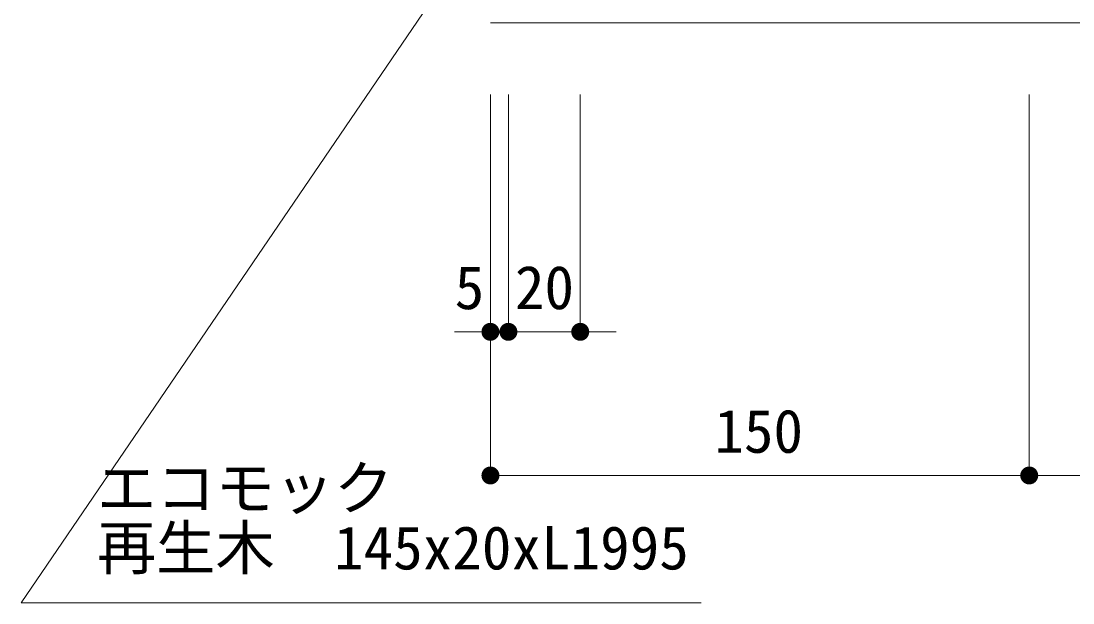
# Model space of a CAD drawing. Units: millimetres, scale not verified. Extents: x -4603 to 4686, y -14667 to 14758.
# Drawn here: x -4223.1 to -3930.2, y -980.7 to -818.7 of the extents above; entities that cross this region are included whole.
import ezdxf
from ezdxf.enums import TextEntityAlignment as Align

# ---------------------------------------------------------------- set-up
doc = ezdxf.new("R2010")
doc.units = ezdxf.units.MM
doc.header["$LTSCALE"] = 6.6
for name, color, linetype, lineweight in [('0-0_A-E01-仕上太線', 4, 'Continuous', 9), ('0-3_0-A11-寸法_詳細', 5, 'Continuous', 9), ('0-4_0', 7, 'Continuous', 9), ('0-5_A-B03-文字_書込_小', 7, 'Continuous', 9)]:
    doc.layers.add(name, color=color, linetype=linetype, lineweight=lineweight)
doc.styles.add('ＭＳ ゴシック', font='')
doc.styles.get('ＭＳ ゴシック').set_extended_font_data('MS Gothic')

# ---------------------------------------------------------------- blocks, each defined once
blk = doc.blocks.new('_Dot')
at = {"layer": '0-4_0'}
blk.add_line((-25, 0), (-50, 0), dxfattribs=at)
for points in [[(0, 0), (-25, 0), (-24.8, 3.13)], [(0, 0), (-24.8, -3.13), (-25, 0)], [(0, 0), (-24.8, 3.13), (-24.21, 6.22)], [(0, 0), (-24.21, -6.22), (-24.8, -3.13)], [(0, 0), (-24.21, 6.22), (-23.24, 9.2)], [(0, 0), (-23.24, -9.2), (-24.21, -6.22)], [(0, 0), (-23.24, 9.2), (-21.91, 12.04)], [(0, 0), (-21.91, -12.04), (-23.24, -9.2)], [(0, 0), (-21.91, 12.04), (-20.23, 14.69)], [(0, 0), (-20.23, -14.69), (-21.91, -12.04)], [(0, 0), (-20.23, 14.69), (-18.22, 17.11)], [(0, 0), (-18.22, -17.11), (-20.23, -14.69)], [(0, 0), (-18.22, 17.11), (-15.94, 19.26)], [(0, 0), (-15.94, -19.26), (-18.22, -17.11)], [(0, 0), (-15.94, 19.26), (-13.4, 21.11)], [(0, 0), (-13.4, -21.11), (-15.94, -19.26)], [(0, 0), (-13.4, 21.11), (-10.64, 22.62)], [(0, 0), (-10.64, -22.62), (-13.4, -21.11)], [(0, 0), (-10.64, 22.62), (-7.73, 23.78)], [(0, 0), (-7.73, -23.78), (-10.64, -22.62)], [(0, 0), (-7.73, 23.78), (-4.68, 24.56)], [(0, 0), (-4.68, -24.56), (-7.73, -23.78)], [(0, 0), (-4.68, 24.56), (-1.57, 24.95)], [(0, 0), (-1.57, -24.95), (-4.68, -24.56)], [(0, 0), (-1.57, 24.95), (1.57, 24.95)], [(0, 0), (1.57, -24.95), (-1.57, -24.95)], [(0, 0), (1.57, 24.95), (4.68, 24.56)], [(0, 0), (4.68, 24.56), (7.73, 23.78)], [(0, 0), (7.73, 23.78), (10.64, 22.62)], [(0, 0), (10.64, 22.62), (13.4, 21.11)], [(0, 0), (13.4, 21.11), (15.94, 19.26)], [(0, 0), (15.94, 19.26), (18.22, 17.11)], [(0, 0), (18.22, 17.11), (20.23, 14.69)], [(0, 0), (20.23, 14.69), (21.91, 12.04)], [(0, 0), (21.91, 12.04), (23.24, 9.2)], [(0, 0), (23.24, 9.2), (24.21, 6.22)], [(0, 0), (24.21, 6.22), (24.8, 3.13)], [(0, 0), (24.8, 3.13), (25, 0)], [(0, 0), (4.68, -24.56), (1.57, -24.95)], [(0, 0), (7.73, -23.78), (4.68, -24.56)], [(0, 0), (10.64, -22.62), (7.73, -23.78)], [(0, 0), (13.4, -21.11), (10.64, -22.62)], [(0, 0), (15.94, -19.26), (13.4, -21.11)], [(0, 0), (18.22, -17.11), (15.94, -19.26)], [(0, 0), (20.23, -14.69), (18.22, -17.11)], [(0, 0), (21.91, -12.04), (20.23, -14.69)], [(0, 0), (23.24, -9.2), (21.91, -12.04)], [(0, 0), (24.21, -6.22), (23.24, -9.2)], [(0, 0), (24.8, -3.13), (24.21, -6.22)], [(0, 0), (25, 0), (24.8, -3.13)]]:
    blk.add_solid(points, dxfattribs=at)

msp = doc.modelspace()

# ---------------------------------------------------------------- linework, layer by layer
at = {"layer": '0-0_A-E01-仕上太線'}
msp.add_line((-4092.378, -819.16), (-2747.378, -819.16), dxfattribs=at)
at = {"layer": '0-3_0-A11-寸法_詳細'}
for p, q in [((-4092.378, -839.16), (-4092.378, -905.199)), ((-4092.378, -839.16), (-4092.378, -945.199)), ((-4087.378, -839.16), (-4087.378, -905.199)), ((-4087.378, -839.16), (-4087.378, -905.199)), ((-4067.378, -839.16), (-4067.378, -905.199)), ((-3942.378, -839.16), (-3942.378, -945.199)), ((-3942.378, -839.16), (-3942.378, -945.199)), ((-4097.378, -905.199), (-4102.378, -905.199)), ((-4092.378, -905.199), (-4097.378, -905.199)), ((-4087.378, -905.199), (-4092.378, -905.199)), ((-4067.378, -905.199), (-4087.378, -905.199)), ((-4082.378, -905.199), (-4077.378, -905.199)), ((-4062.378, -905.199), (-4057.378, -905.199)), ((-3947.378, -945.199), (-4087.378, -945.199)), ((-2852.053, -945.199), (-3937.378, -945.199))]:
    msp.add_line(p, q, dxfattribs=at)
at = {"layer": '0-5_A-B03-文字_書込_小'}
msp.add_lwpolyline([(-4033.732, -980.696), (-4223.06, -980.696), (-4099.77, -799.64)], dxfattribs=at)

# ---------------------------------------------------------------- block references
at = {"layer": '0-3_0-A11-寸法_詳細', "xscale": 0.1, "yscale": 0.1}
for p in [(-4092.378, -905.199), (-4087.378, -905.199), (-3942.378, -945.199)]:
    msp.add_blockref('_Dot', p, dxfattribs=at)
at = {"layer": '0-3_0-A11-寸法_詳細', "xscale": 0.1, "yscale": 0.1, "rotation": 180}
for p in [(-4087.378, -905.199), (-4067.378, -905.199), (-4092.378, -945.199), (-3942.378, -945.199)]:
    msp.add_blockref('_Dot', p, dxfattribs=at)

# ---------------------------------------------------------------- texts
at = {"layer": '0-3_0-A11-寸法_詳細', "style": 'ＭＳ ゴシック'}
for s, p in [('5', (-4102.332, -902.514)), ('20', (-4085.567, -902.514)), ('150', (-4030.044, -942.514))]:
    msp.add_text(s, height=12.1, dxfattribs=at).set_placement(p, align=Align.BOTTOM_LEFT)
at = {"layer": '0-5_A-B03-文字_書込_小', "style": 'ＭＳ ゴシック'}
for s, p in [('エコモック', (-4201.942, -958.332)), ('再生木\u3000145x20xL1995', (-4201.942, -974.998))]:
    msp.add_text(s, height=12.1, dxfattribs=at).set_placement(p, align=Align.BOTTOM_LEFT)

doc.saveas('drawing.dxf')
